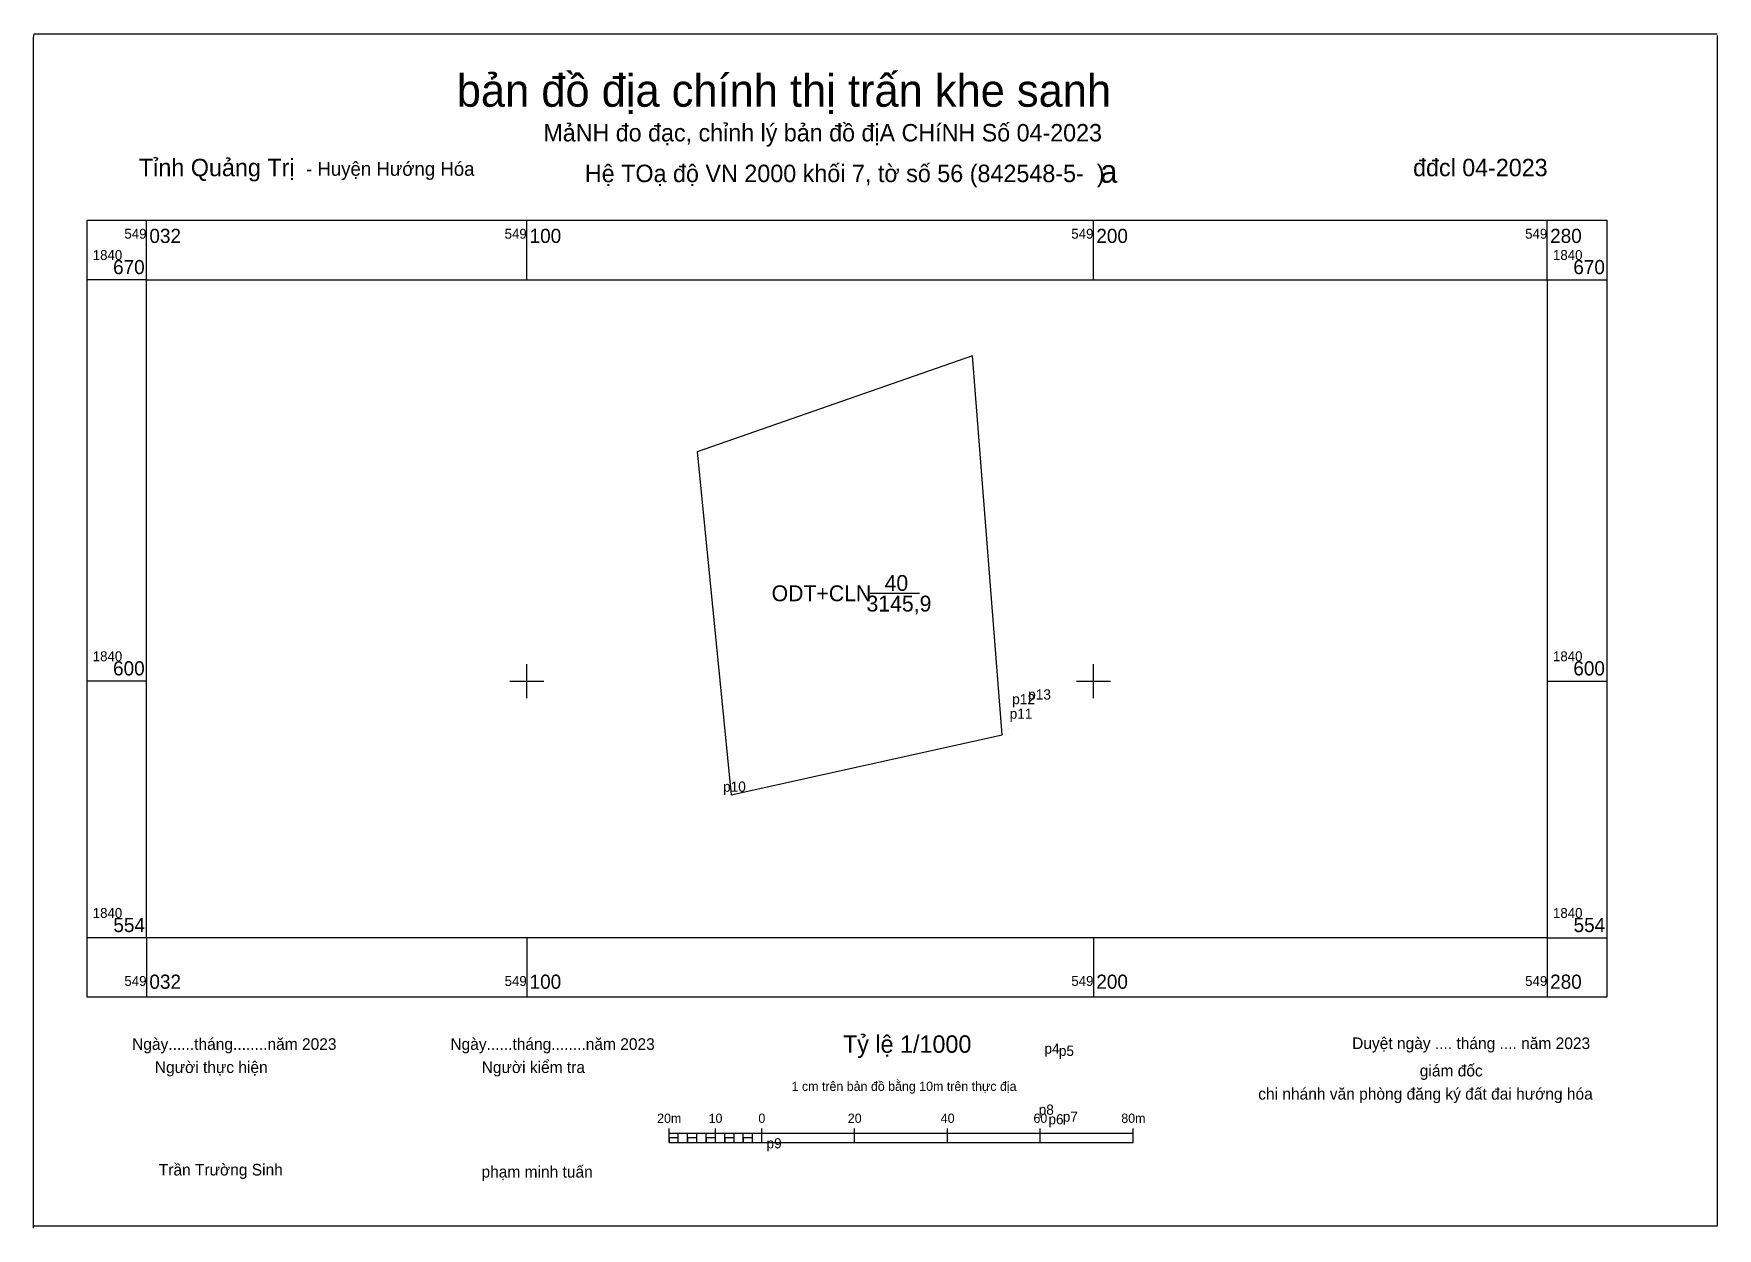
# Model space of a CAD drawing. Extents: x 549013 to 549310, y 1840503 to 1840714.
import ezdxf

# ---------------------------------------------------------------- set-up
doc = ezdxf.new("R2010")
doc.units = 0
for name, color, linetype in [('Level 10', 7, 'Continuous'), ('Level 11', 7, 'Continuous'), ('Level 12', 7, 'Continuous'), ('Level 13', 7, 'Continuous'), ('Level 2', 7, 'Continuous'), ('Level 4', 7, 'Continuous'), ('Level 63', 7, 'Continuous'), ('Level 7', 7, 'Continuous')]:
    doc.layers.add(name, color=color, linetype=linetype)

msp = doc.modelspace()

# ---------------------------------------------------------------- linework, layer by layer
at = {"layer": 'Level 10'}
msp.add_lwpolyline([(549183.89, 1840590.5), (549178.63, 1840657.35), (549130.08, 1840640.45), (549136.08, 1840579.93), (549183.89, 1840590.5)], dxfattribs=at)
at = {"layer": 'Level 11'}
for p, q in [((549012.99, 1840713.49), (549013.08, 1840714.18)), ((549012.99, 1840503.49), (549012.99, 1840713.49)), ((549013.08, 1840714.18), (549310.08, 1840714.18)), ((549310.08, 1840713.86), (549310.08, 1840503.86)), ((549310.08, 1840503.86), (549013.08, 1840503.86))]:
    msp.add_line(p, q, dxfattribs=at)
at = {"layer": 'Level 13'}
msp.add_line((549160.62, 1840615.48), (549169.32, 1840615.48), dxfattribs=at)
at = {"layer": 'Level 2'}
for p, q in [((549125.1, 1840518.62), (549125.1, 1840521.08)), ((549125.1, 1840520.26), (549207, 1840520.26)), ((549126.74, 1840518.62), (549126.74, 1840520.26)), ((549128.38, 1840518.62), (549128.38, 1840520.26)), ((549130.02, 1840518.62), (549130.02, 1840520.26)), ((549131.66, 1840518.62), (549131.66, 1840520.26)), ((549133.29, 1840518.62), (549133.29, 1840521.08)), ((549134.93, 1840518.62), (549134.93, 1840520.26)), ((549136.57, 1840518.62), (549136.57, 1840520.26)), ((549138.21, 1840518.62), (549138.21, 1840520.26)), ((549139.84, 1840518.62), (549139.84, 1840520.26)), ((549141.48, 1840518.62), (549141.48, 1840521.08)), ((549157.86, 1840518.62), (549157.86, 1840521.08)), ((549174.24, 1840518.62), (549174.24, 1840521.08)), ((549190.62, 1840518.62), (549190.62, 1840521.08)), ((549207, 1840518.62), (549207, 1840521.08)), ((549125.1, 1840518.62), (549207, 1840518.62))]:
    msp.add_line(p, q, dxfattribs=at)
for points in [[(549125.1, 1840518.62), (549126.74, 1840518.62), (549126.74, 1840519.44), (549125.1, 1840519.44)], [(549128.38, 1840518.62), (549130.02, 1840518.62), (549130.02, 1840519.44), (549128.38, 1840519.44)], [(549131.66, 1840518.62), (549133.29, 1840518.62), (549133.29, 1840519.44), (549131.66, 1840519.44)], [(549134.93, 1840518.62), (549136.57, 1840518.62), (549136.57, 1840519.44), (549134.93, 1840519.44)], [(549138.21, 1840518.62), (549139.84, 1840518.62), (549139.84, 1840519.44), (549138.21, 1840519.44)]]:
    msp.add_lwpolyline(points, close=True, dxfattribs=at)
at = {"layer": 'Level 63'}
for p, q in [((549032.91, 1840670.77), (549032.91, 1840681.27)), ((549100, 1840670.77), (549100, 1840681.27)), ((549200, 1840670.77), (549200, 1840681.27)), ((549280.08, 1840670.77), (549280.08, 1840681.27)), ((549032.91, 1840670.77), (549022.41, 1840670.77)), ((549280.08, 1840670.77), (549290.58, 1840670.77)), ((549100, 1840597), (549100, 1840603)), ((549200, 1840597), (549200, 1840603)), ((549032.91, 1840600), (549022.41, 1840600)), ((549097, 1840600), (549103, 1840600)), ((549197, 1840600), (549203, 1840600)), ((549280.08, 1840600), (549290.58, 1840600)), ((549032.91, 1840554.73), (549022.41, 1840554.73)), ((549032.91, 1840554.73), (549032.91, 1840544.23)), ((549100, 1840554.73), (549100, 1840544.23)), ((549200, 1840554.73), (549200, 1840544.23)), ((549280.08, 1840554.73), (549280.08, 1840544.23)), ((549280.08, 1840554.73), (549290.58, 1840554.73))]:
    msp.add_line(p, q, dxfattribs=at)
for points in [[(549022.41, 1840681.27), (549290.58, 1840681.27), (549290.58, 1840544.23), (549022.41, 1840544.23), (549022.41, 1840681.27)], [(549032.91, 1840670.77), (549280.08, 1840670.77), (549280.08, 1840554.73), (549032.91, 1840554.73), (549032.91, 1840670.77)]]:
    msp.add_lwpolyline(points, dxfattribs=at)
at = {"layer": 'Level 7'}
for p, q in [((549176.83, 1840656.73), (549176.83, 1840656.73)), ((549176.84, 1840656.73), (549176.84, 1840656.73)), ((549130.35, 1840640.61), (549130.35, 1840640.61)), ((549130.35, 1840640.6), (549130.35, 1840640.6)), ((549185.66, 1840595.92), (549185.66, 1840595.92)), ((549188.47, 1840596.74), (549188.47, 1840596.74)), ((549185.01, 1840591.68), (549185.01, 1840591.68)), ((549185.21, 1840593.35), (549185.21, 1840593.35)), ((549134.64, 1840580.48), (549134.64, 1840580.48)), ((549135.07, 1840580.14), (549135.07, 1840580.14)), ((549191.35, 1840534.28), (549191.35, 1840534.28)), ((549193.89, 1840533.89), (549193.89, 1840533.89)), ((549190.33, 1840523.51), (549190.33, 1840523.51)), ((549192.05, 1840521.82), (549192.05, 1840521.82)), ((549194.58, 1840522.28), (549194.58, 1840522.28)), ((549142.3, 1840517.58), (549142.3, 1840517.58))]:
    msp.add_line(p, q, dxfattribs=at)

# ---------------------------------------------------------------- texts
at = {"layer": 'Level 12'}
for s, p in [('p12', (549185.66, 1840595.92)), ('p13', (549188.48, 1840596.74)), ('p11', (549185.21, 1840593.35)), ('p10', (549134.64, 1840580.48)), ('p4', (549191.35, 1840534.28)), ('p5', (549193.89, 1840533.89)), ('p8', (549190.33, 1840523.51)), ('p6', (549192.05, 1840521.82)), ('p7', (549194.58, 1840522.28)), ('p9', (549142.3, 1840517.58))]:
    msp.add_text(s, height=1.8, dxfattribs=at).set_placement(p)
at = {"layer": 'Level 13'}
msp.add_text('40', height=2.8, dxfattribs=at).set_placement((549163.14, 1840615.9))
at = {"layer": 'Level 2'}
for s, height, p in [('bản đồ địa chính thị trấn khe sanh', 5.7308, (549087.65, 1840701.3)), ('MảNH đo đạc, chỉnh lý bản đồ địA CHíNH Số 04-2023', 3.0697, (549102.93, 1840695.18)), ('Tỉnh Quảng Trị ', 3.0782, (549031.57, 1840689.04)), (' đđcl 04-2023', 3.0698, (549255.26, 1840689.04)), ('- Huyện Hướng Hóa', 2.456, (549061.05, 1840689.12)), ('Hệ TOạ độ VN 2000 khối 7, tờ số 56 (842548-5-  )', 3.0782, (549110.25, 1840688)), ('ODT+CLN', 2.8, (549143.21, 1840614.08)), ('Tỷ lệ 1/1000', 3.0791, (549155.8, 1840534.44)), ('Ngày......tháng........năm 2023', 2.0472, (549030.36, 1840534.96)), ('Ngày......tháng........năm 2023', 2.0472, (549086.52, 1840534.96)), ('Duyệt ngày .... tháng .... năm 2023', 2.0472, (549245.64, 1840535.1)), ('Người thực hiện', 2.0472, (549034.37, 1840530.88)), ('Người kiểm tra', 2.0472, (549092.05, 1840530.88)), ('giám đốc', 2.047, (549257.58, 1840530.27)), ('1 cm trên bản đồ bằng 10m trên thực địa', 1.6376, (549146.73, 1840527.72)), ('chi nhánh văn phòng đăng ký đất đai hướng hóa', 2.0472, (549229.07, 1840526.18)), ('20m', 1.638, (549123.01, 1840522.08)), ('10', 1.638, (549132.09, 1840522.08)), ('0', 1.64, (549140.87, 1840522.08)), ('20', 1.638, (549156.65, 1840522.08)), ('40', 1.638, (549173.05, 1840522.08)), ('60', 1.638, (549189.41, 1840522.08)), ('80m', 1.638, (549204.91, 1840522.08)), ('Trần Trường Sinh', 2.0472, (549035.07, 1840512.8)), ('phạm minh tuấn', 2.0472, (549092.01, 1840512.44))]:
    msp.add_text(s, height=height, dxfattribs=at).set_placement(p)
at = {"layer": 'Level 4'}
msp.add_text('3145,9', height=2.8, dxfattribs=at).set_placement((549159.95, 1840612.27))
at = {"layer": 'Level 63'}
for s, height, p in [('a', 4.04, (549201.2, 1840687.89)), ('549', 1.75, (549029, 1840678.02)), ('032', 2.5, (549033.41, 1840677.27)), ('549', 1.75, (549096.09, 1840678.02)), ('100', 2.5, (549100.5, 1840677.27)), ('549', 1.75, (549196.09, 1840678.02)), ('200', 2.5, (549200.5, 1840677.27)), ('549', 1.75, (549276.17, 1840678.02)), ('280', 2.5, (549280.58, 1840677.27)), ('1840', 1.75, (549023.41, 1840674.27)), ('670', 2.5, (549027, 1840671.77)), ('1840', 1.75, (549281.08, 1840674.27)), ('670', 2.5, (549284.67, 1840671.77)), ('1840', 1.75, (549023.41, 1840603.5)), ('600', 2.5, (549027, 1840601)), ('1840', 1.75, (549281.08, 1840603.5)), ('600', 2.5, (549284.67, 1840601)), ('1840', 1.75, (549023.41, 1840558.23)), ('1840', 1.75, (549281.08, 1840558.23)), ('554', 2.5, (549027.05, 1840555.73)), ('554', 2.5, (549284.72, 1840555.73)), ('549', 1.75, (549029, 1840546.23)), ('032', 2.5, (549033.41, 1840545.73)), ('549', 1.75, (549096.09, 1840546.23)), ('100', 2.5, (549100.5, 1840545.73)), ('549', 1.75, (549196.09, 1840546.23)), ('200', 2.5, (549200.5, 1840545.73)), ('549', 1.75, (549276.17, 1840546.23)), ('280', 2.5, (549280.58, 1840545.73))]:
    msp.add_text(s, height=height, dxfattribs=at).set_placement(p)

doc.saveas('drawing.dxf')
